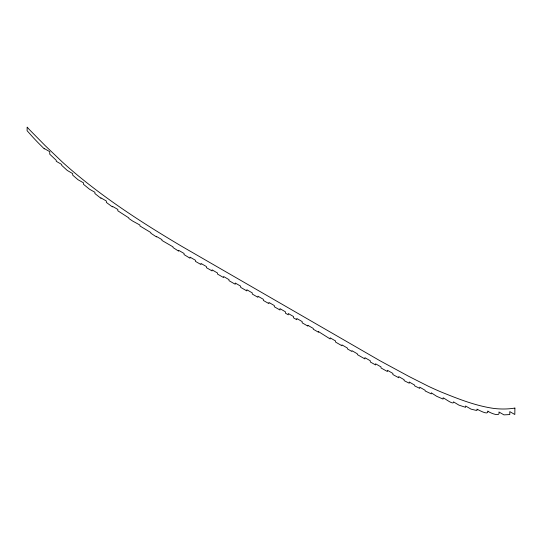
<?xml version="1.0" encoding="UTF-8"?>
<svg xmlns="http://www.w3.org/2000/svg" width="542" height="542" viewBox="0 0 542 542"><rect width="100%" height="100%" fill="white"/><g stroke="black" fill="none" stroke-linecap="round" stroke-linejoin="round"><path stroke-width="0.81" d="M514.9 408.106L514.819 414.508L509.792 411.608L509.792 414.569L503.965 414.874L498.938 411.974C500.984 417.99 488.24 412.015 487.786 411.039C489.019 416.27 477.19 409.041 476.933 409.156L476.933 410.585M476.208 410.396L471.018 409.122L465.592 405.992L465.592 407.32L458.945 405.138L453.518 401.879C454.149 406.053 442.624 396.71 443.071 397.916L443.071 399.088L436.723 396.324L431.297 392.814L431.297 393.858L430.26 393.377L425.158 390.972L425.158 390.315L419.738 387.178L419.738 388.37L414.671 385.904L414.671 385.138L409.244 382.002L409.244 383.221L404.136 380.626L404.136 379.725L398.716 376.588L398.716 377.747L392.875 374.542L392.875 373.431L387.449 370.301L387.449 371.541L381.019 367.964L381.019 366.927L375.592 363.797L375.592 364.949L370.315 361.995L370.315 360.796L364.888 357.666L364.888 358.919L357.341 354.603L357.341 353.804L351.914 350.667L351.914 351.487L347.361 348.872L347.361 348.011L341.934 344.881L341.934 345.749L335.586 342.09L335.586 340.979L330.159 337.842L330.159 338.967L318.472 331.582L318.472 332.226L313.283 329.231L313.283 328.445L307.856 325.308L307.856 326.101L302.192 322.836L302.192 321.609L296.765 318.479L296.765 319.705L293.527 317.836L293.527 316.548L288.303 313.533L288.303 314.827L285.404 313.154L285.404 311.786L279.984 308.655L279.984 310.024L274.32 306.758L274.32 305.566L268.893 302.436L268.893 303.628L263.358 300.437L263.358 299.333L257.931 296.196L257.931 297.314L252.267 294.049L252.267 292.883L246.84 289.746L246.84 290.925L240.662 287.368L240.662 286.156L235.235 283.026L235.235 284.252L229.015 280.681L229.015 279.652L223.589 276.515L223.589 277.572L217.498 274.062L217.498 272.992L212.071 269.855L212.071 270.932L206.407 267.66L206.407 266.569L200.98 263.432L200.98 264.537L195.445 261.373L195.445 260.268L190.025 257.138L190.025 258.229L184.056 254.591L184.056 253.46L178.636 250.329L178.636 251.142L173.013 247.538L173.013 246.867L161.922 240.438L161.922 239.605L156.496 236.475L156.496 236.935L150.832 233.223L150.832 232.565L139.917 225.953L139.917 225.038L132.641 221.055L128.827 218.46L128.827 217.904L117.824 210.804L117.824 209.442L112.397 206.306L112.397 206.895L106.347 202.41L106.347 201.007L100.92 197.871L100.92 198.277L94.911 193.569L94.911 192.268L89.491 189.212L83.482 184.3L83.482 182.81L78.055 179.761L75.582 177.641L72.689 175.127L72.689 173.589L67.269 170.459L61.686 165.324L61.686 164.443L56.26 161.313L56.26 160.351L49.742 154.185L49.742 151.679L44.315 148.549L44.315 148.921L38.821 143.447A166.299 96.015 60 0 1 32.595 136.889L27.1 130.717L27.154 127.126A123.813 71.483 60 0 0 29.437 129.667L45.243 145.703L61.822 161.543A311.447 179.815 60 0 0 68.177 167.248C102.994 197.6 141.99 222.735 181.638 246.258L379.928 360.728L409.122 376.534L428.39 386.277A418.112 241.4 60 0 0 441.418 392.103C458.39 398.959 475.652 405.85 493.877 408.438A171.977 99.288 60 0 0 514.88 408.065"/></g></svg>
